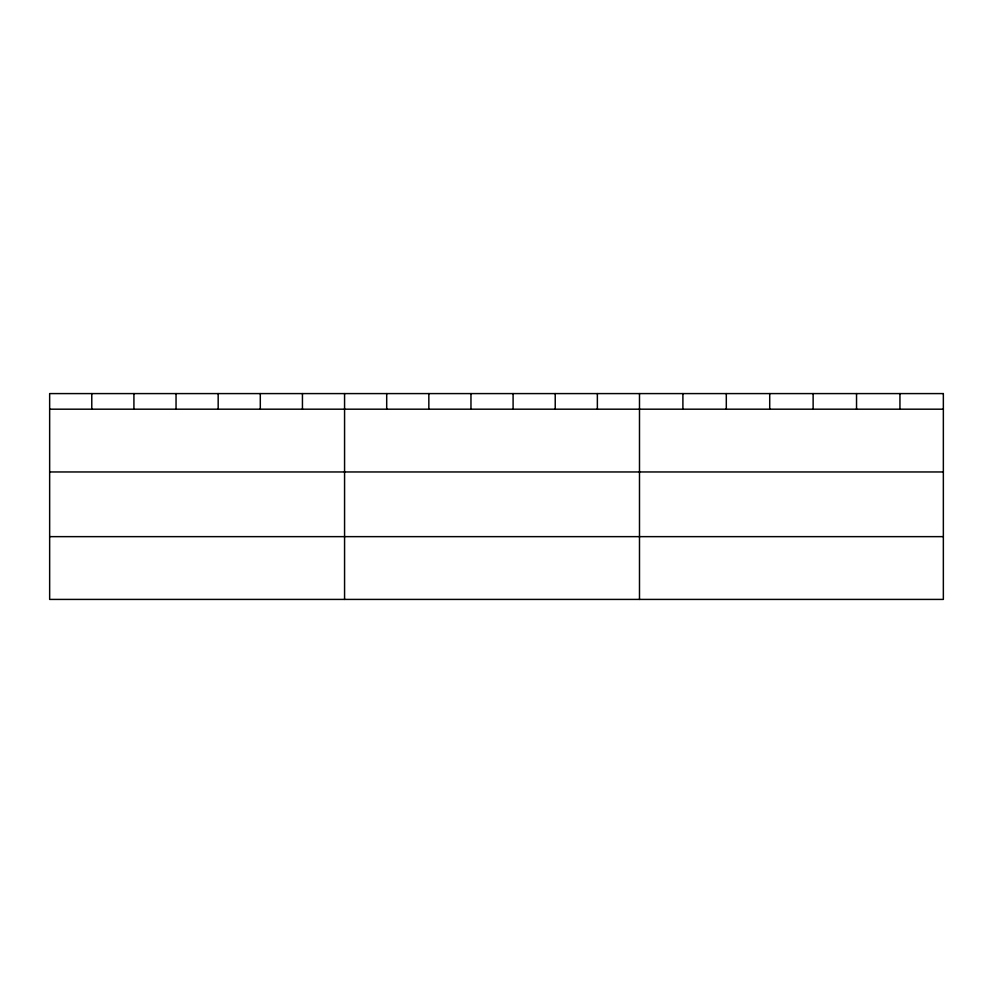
<?xml version="1.0" encoding="UTF-8"?>
<svg xmlns="http://www.w3.org/2000/svg" width="993" height="993" viewBox="0 0 993 993"><rect width="100%" height="100%" fill="white"/><g stroke="black" fill="none" stroke-linecap="round" stroke-linejoin="round"><path stroke-width="1.49" d="M49.65 409.19L943.35 409.19M49.65 471.96L943.35 471.96M49.65 536.642L943.35 536.642M899.943 393.588L899.943 409.19M856.537 393.588L856.537 409.19M813.13 393.588L813.13 409.19M769.712 393.588L769.712 409.19M726.305 393.588L726.305 409.19M682.899 393.588L682.899 409.19M639.492 393.588L639.492 599.412M597.364 393.588L597.364 409.19M555.224 393.588L555.224 409.19M513.096 393.588L513.096 409.19M470.967 393.588L470.967 409.19M428.839 393.588L428.839 409.19M386.699 393.588L386.699 409.19M344.571 393.588L344.571 599.412M302.443 393.588L302.443 409.19M260.303 393.588L260.303 409.19M218.175 393.588L218.175 409.19M176.046 393.588L176.046 409.19M133.918 393.588L133.918 409.19M91.778 393.588L91.778 409.19M943.35 393.588L49.65 393.588L49.65 599.412L943.35 599.412L943.35 393.588"/></g></svg>
